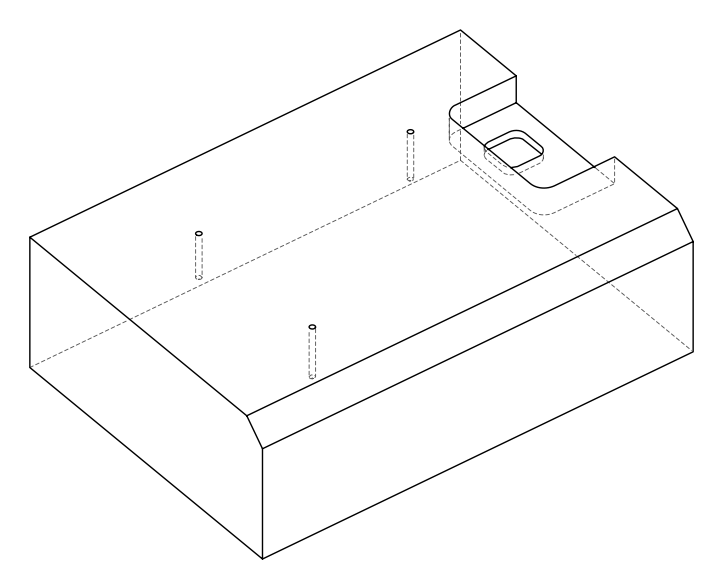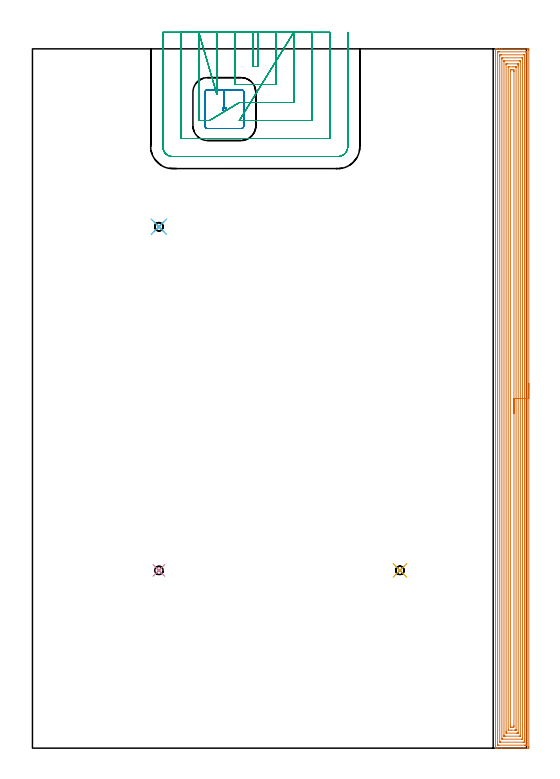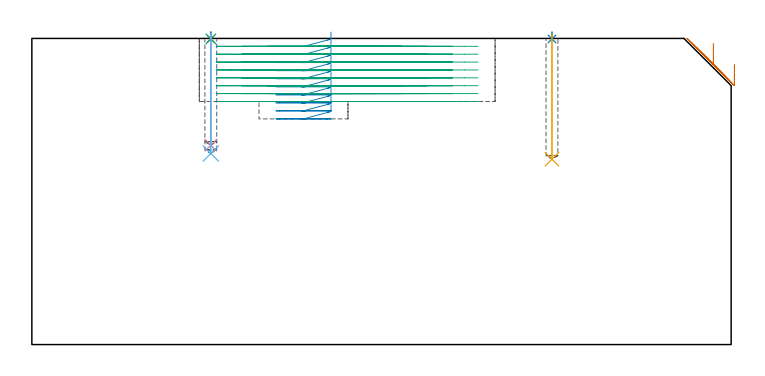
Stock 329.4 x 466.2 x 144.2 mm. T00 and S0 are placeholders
(PLAN: 9 operations, 3 tool changes, 61.5 min)
(1 SPOT_DRILL | STEP1POCKET | NXT0321_9005460120000 | 0.03 min | 1 mm3)
(2 SPOT_DRILL_1 | STEP1POCKET_1 | NXT0321_9005460120000 | 0.03 min | 0 mm3)
(3 SPOT_DRILL_2 | STEP1POCKET_2 | NXT0321_9005460120000 | 0.03 min | 0 mm3)
(4 DRILL_BLIND_HOLE_INTO_CENTER | STEP1POCKET | UGT0301_451 | 0.21 min | 1191 mm3)
(5 DRILL_BLIND_HOLE_INTO_CENTER_1 | STEP1POCKET_1 | UGT0301_451 | 0.24 min | 1353 mm3)
(6 DRILL_BLIND_HOLE_INTO_CENTER_2 | STEP1POCKET_2 | UGT0301_451 | 0.23 min | 1283 mm3)
(7 AREA_MILL | FG_CHAMFER_SURFACE | UGT0205_001 | 30.24 min | 114879 mm3)
(8 MILL_RECTANGULAR_POCKET | POCKET_RECTANGULAR_STRAIGHT | UGT0201_008 | Follow Part, ap 4, ae 75% | 3.97 min | 63439 mm3)
(9 MILL_SLOT | SLOT_PARTIAL_RECTANGULAR | UGT0201_008 | Follow Part, ap 4, ae 75% | 26.56 min | 277777 mm3)
(TOOL NXT0321_9005460120000 | NC Spot Drill, 142deg, 12mm, Carbide, Uncoated | D12 PA142 FL30 Z2)
(TOOL UGT0301_451 | Carbide Drill 5.6 mm | D5.6 PA118 FL57 Z2)
(TOOL UGT0205_001 | Chamfer Mill 20 x 3 x 45 deg. | D20 FL50 Z2)
(TOOL UGT0201_008 | End Mill 16 mm | D16 FL32 Z4)
(OP 1 SPOT_DRILL)
G17 G21 G94 G90
T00 M6
G54
G17 G0 G90 X84.3 Y118.5 S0 M3
G43 Z154.2 H0
G94 G81 G98 Z143.959 F250. R147.2
G80
M5
M2
(OP 2 SPOT_DRILL_1)
G17 G21 G94 G90
T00 M6
G54
G17 G0 G90 X245. Y118.5 S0 M3
G43 Z154.2 H0
G94 G81 G98 Z143.959 F250. R147.2
G80
M5
M2
(OP 3 SPOT_DRILL_2)
G17 G21 G94 G90
T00 M6
G54
G17 G0 G90 X84.3 Y347.6 S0 M3
G43 Z154.2 H0
G94 G81 G98 Z143.959 F250. R147.2
G80
M5
M2
(OP 4 DRILL_BLIND_HOLE_INTO_CENTER)
G17 G21 G94 G90
T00 M6
G54
G17 G0 G90 X84.3 Y118.5 S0 M3
G43 Z154.2 H0
G94 G81 G98 Z93.9 F250. R146.2
G80
M5
M2
(OP 5 DRILL_BLIND_HOLE_INTO_CENTER_1)
G17 G21 G94 G90
T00 M6
G54
G17 G0 G90 X245. Y118.5 S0 M3
G43 Z154.2 H0
G94 G81 G98 Z87.3 F250. R146.2
G80
M5
M2
(OP 6 DRILL_BLIND_HOLE_INTO_CENTER_2)
G17 G21 G94 G90
T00 M6
G54
G17 G0 G90 X84.3 Y347.6 S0 M3
G43 Z154.2 H0
G94 G81 G98 Z90. F250. R146.2
G80
M5
M2
(OP 7 AREA_MILL)
G17 G21 G94 G90
T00 M6
G54
G17 G0 G90 X330.9 Y243.1 S1061 M3
G43 Z154.2 H0
Z132.
G94 G1 Y243.062 Z131.128 F250.
Y242.948 Z130.264
Y242.759 Z129.412
Y242.497 Z128.58
Y242.163 Z127.774
Y241.76 Z127.
Y241.291 Z126.264
Y240.76 Z125.572
Y240.171 Z124.929
Y239.528 Z124.34
Y238.836 Z123.808
Y238.1 Z123.34
Y237.326 Z122.937
Y236.52 Z122.603
Y235.688 Z122.341
Y234.836 Z122.152
Y233.972 Z122.038
Y233.1 Z122.
Y1.028
X330.899 Y0.629 Z122.001
X330.895 Y0.139 Z122.003
X330.892 Y0.009 Z122.006
X330.41 Y0. Z122.487
X312.464 Z140.431
X310.074 Z142.821
X309.098 Z143.802
X308.719 Y0.008 Z144.173
X308.703 Y0.009 Z144.188
X308.7 Y0.182 Z144.2
Y466.018
X308.703 Y466.192 Z144.188
X308.719 Y466.2 Z144.171
X309.098 Z143.801
X309.355 Z143.545
X310.074 Z142.821
X311.318 Z141.579
X312.726 Z140.169
X329.789 Z123.109
X330.41 Y466.195 Z122.487
X330.892 Y466.191 Z122.006
X330.895 Y466.061 Z122.003
X330.899 Y465.571 Z122.001
X330.9 Y465.076 Z122.
Y233.1
X329.486 Z123.414
X329.485 Y2.097 Z123.415
X329.484 Y2.044 Z123.416
X329.482 Y2.019 Z123.418
X329.48 Y2.013 Z123.42
X329.466 Y2.01 Z123.434
X329.053 Y2.002 Z123.847
X328.642 Y2. Z124.258
X328.17 Z124.73
X310.958 Y2.001 Z141.942
X310.484 Y2.003 Z142.416
X310.237 Y2.01 Z142.663
X310.121 Y2.018 Z142.779
X310.115 Y2.376 Z142.785
Y2.417
Y464.103
X310.116 Y464.156 Z142.784
X310.118 Y464.181 Z142.782
X310.12 Y464.187 Z142.78
X310.134 Y464.19 Z142.766
X310.547 Y464.198 Z142.353
X310.958 Y464.2 Z141.942
X311.43 Z141.47
X328.642 Y464.199 Z124.258
X329.116 Y464.197 Z123.784
X329.363 Y464.19 Z123.537
X329.479 Y464.182 Z123.421
X329.485 Y463.824 Z123.415
Y463.783
X329.486 Y233.1 Z123.414
X328.072 Z124.828
X328.071 Y4.782 Z124.829
X328.069 Y4.205 Z124.831
X328.066 Y4.047 Z124.834
X328.065 Y4.016 Z124.835
X328.028 Y4.01 Z124.872
X327.958 Y4.003 Z124.942
X327.758 Y4.001 Z125.142
X327.076 Y4. Z125.824
X312.044 Y4.001 Z140.856
X311.842 Y4.005 Z141.058
X311.64 Y4.01 Z141.26
X311.535 Y4.024 Z141.365
X311.532 Y4.1 Z141.368
X311.53 Y4.205 Z141.37
X311.529 Y4.522 Z141.371
Y461.418
X311.531 Y461.995 Z141.369
X311.534 Y462.152 Z141.366
X311.535 Y462.184 Z141.365
X311.572 Y462.19 Z141.328
X311.642 Y462.197 Z141.258
X311.842 Y462.199 Z141.058
X312.524 Y462.2 Z140.376
X327.556 Y462.199 Z125.344
X327.758 Y462.195 Z125.142
X327.96 Y462.19 Z124.94
X328.065 Y462.176 Z124.835
X328.068 Y462.1 Z124.832
X328.069 Y461.995 Z124.831
X328.071 Y461.678 Z124.829
X328.072 Y233.1 Z124.828
X326.657 Z126.243
Y6.888
X326.651 Y6.219 Z126.249
X326.641 Y6.01 Z126.259
X326.428 Y6.004 Z126.472
X325.989 Y6. Z126.911
X313.611 Z139.289
X313.171 Y6.004 Z139.729
X312.96 Y6.01 Z139.94
X312.95 Y6.129 Z139.95
X312.943 Y6.668 Z139.957
Y459.312
X312.949 Y459.981 Z139.951
X312.959 Y460.19 Z139.941
X313.172 Y460.196 Z139.728
X313.611 Y460.2 Z139.289
X325.989 Z126.911
X326.429 Y460.196 Z126.471
X326.64 Y460.19 Z126.26
X326.65 Y460.071 Z126.25
X326.657 Y459.532 Z126.243
Y233.1
X325.243 Z127.657
Y8.397
X325.24 Y8.118 Z127.66
X325.237 Y8.039 Z127.663
X325.234 Y8.008 Z127.666
X325.229 Y8.006 Z127.671
X325.189 Y8.003 Z127.711
X325.105 Y8.001 Z127.795
X324.889 Y8. Z128.011
X315.163 Z137.737
X314.495 Y8.002 Z138.405
X314.4 Y8.004 Z138.5
X314.373 Y8.008 Z138.527
X314.364 Y8.011 Z138.536
X314.362 Y8.071 Z138.538
X314.359 Y8.257 Z138.541
X314.357 Y8.815 Z138.543
Y457.803
X314.36 Y458.082 Z138.54
X314.363 Y458.161 Z138.537
X314.366 Y458.192 Z138.534
X314.371 Y458.193 Z138.529
X314.411 Y458.197 Z138.489
X314.495 Y458.199 Z138.405
X314.711 Y458.2 Z138.189
X324.437 Z128.463
X325.105 Y458.198 Z127.795
X325.2 Y458.195 Z127.7
X325.227 Y458.192 Z127.673
X325.236 Y458.189 Z127.664
X325.238 Y458.128 Z127.662
X325.241 Y457.943 Z127.659
X325.243 Y457.664 Z127.657
Y457.524
Y233.1
X323.829 Z129.071
Y10.464
X323.828 Y10.215 Z129.072
X323.826 Y10.091 Z129.074
X323.823 Y10.03 Z129.077
X323.82 Y10.01 Z129.08
X323.791 Y10.005 Z129.109
X323.337 Y10.001 Z129.563
X322.911 Y10. Z129.989
X316.263 Y10.001 Z136.637
X315.834 Y10.004 Z137.066
X315.78 Y10.01 Z137.12
X315.777 Y10.061 Z137.123
X315.773 Y10.464 Z137.127
X315.771 Y10.962 Z137.129
Y11.358
Y455.736
X315.772 Y455.985 Z137.128
X315.774 Y456.109 Z137.126
X315.777 Y456.17 Z137.123
X315.78 Y456.19 Z137.12
X315.809 Y456.195 Z137.091
X316.263 Y456.198 Z136.637
X316.689 Y456.2 Z136.211
X323.337 Y456.199 Z129.563
X323.766 Y456.196 Z129.134
X323.82 Y456.19 Z129.08
X323.823 Y456.139 Z129.077
X323.827 Y455.736 Z129.073
X323.829 Y455.238 Z129.071
Y454.842
Y233.1
X322.415 Z130.485
X322.414 Y12.252 Z130.486
X322.411 Y12.039 Z130.489
X322.408 Y12.016 Z130.492
X322.406 Y12.01 Z130.494
X322.367 Y12.007 Z130.533
X322.234 Y12.002 Z130.666
X321.568 Y12. Z131.332
X319.165 Z133.735
X317.397 Z135.503
X317.271 Y12.002 Z135.629
X317.24 Y12.004 Z135.66
X317.212 Y12.01 Z135.688
X317.192 Y12.016 Z135.708
X317.185 Y12.252 Z135.715
X317.186 Y453.948 Z135.714
X317.189 Y454.161 Z135.711
X317.192 Y454.184 Z135.708
X317.195 Y454.19 Z135.705
X317.233 Y454.193 Z135.667
X317.366 Y454.198 Z135.534
X317.533 Y454.199 Z135.367
X317.782 Y454.2 Z135.118
X320.435 Z132.465
X322.203 Z130.697
X322.329 Y454.198 Z130.571
X322.36 Y454.196 Z130.54
X322.388 Y454.19 Z130.512
X322.408 Y454.184 Z130.492
X322.414 Y453.948 Z130.486
X322.415 Y233.1 Z130.485
X321. Z131.9
Y14.935
X320.999 Y14.616 Z131.901
X320.993 Y14.041 Z131.907
X320.722 Y14.003 Z132.178
X320.684 Y14.001 Z132.216
X319.84 Y14. Z133.06
X318.955 Y14.001 Z133.945
X318.916 Y14.004 Z133.984
X318.607 Y14.041 Z134.293
X318.602 Y14.358 Z134.298
X318.6 Y14.935 Z134.3
Y15.255
Y451.265
X318.601 Y451.584 Z134.299
X318.607 Y452.159 Z134.293
X318.878 Y452.197 Z134.022
X318.916 Y452.199 Z133.984
X319.76 Y452.2 Z133.14
X320.645 Y452.199 Z132.255
X320.684 Y452.196 Z132.216
X320.993 Y452.159 Z131.907
X320.998 Y451.842 Z131.902
X321. Y451.265 Z131.9
Y450.945
Y233.1
Y232.228 Z131.938
Y231.363 Z132.051
Y230.512 Z132.24
Y229.68 Z132.503
Y228.874 Z132.836
Y228.1 Z133.239
Y227.364 Z133.708
Y226.672 Z134.239
Y226.029 Z134.828
Y225.44 Z135.472
Y224.908 Z136.164
Y224.44 Z136.9
Y224.037 Z137.673
Y223.703 Z138.479
Y223.441 Z139.311
Y223.252 Z140.163
Y223.138 Z141.028
Y223.1 Z141.9
G0 Z154.2
M5
M2
(OP 8 MILL_RECTANGULAR_POCKET)
G17 G21 G94 G90
T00 M6
G54
G17 G0 G90 X140.9 Y425.84 S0 M3
G43 Z154.2 H0
Z147.2
G94 G1 Y437.334 Z144.12 F250.
X140.836 Y437.695 Z144.022
X140.7 Y438.035 Z143.924
X140.499 Y438.34 Z143.826
X140.24 Y438.599 Z143.728
X139.935 Y438.8 Z143.63
X139.595 Y438.936 Z143.532
X139.234 Y439. Z143.434
X127.95 Z140.41
Y427.
X127. F500.
Y425.1
X128.9
Y427.
X127.95
Y439.
X116.8
G3 X115. Y437.2 R1.8
G1 Y414.9
G3 X116.8 Y413.1 R1.8
G1 X139.1
G3 X140.9 Y414.9 R1.8
G1 Y437.2
G3 X139.1 Y439. R1.8
G1 X127.95
X126.95
G0 X140.9 Y425.84 Z143.41
G1 Y437.334 Z140.33 F250.
X140.836 Y437.695 Z140.232
X140.7 Y438.035 Z140.134
X140.499 Y438.34 Z140.036
X140.24 Y438.599 Z139.938
X139.935 Y438.8 Z139.84
X139.595 Y438.936 Z139.742
X139.234 Y439. Z139.644
X127.95 Z136.62
Y427.
X127. F500.
Y425.1
X128.9
Y427.
X127.95
Y439.
X116.8
G3 X115. Y437.2 R1.8
G1 Y414.9
G3 X116.8 Y413.1 R1.8
G1 X139.1
G3 X140.9 Y414.9 R1.8
G1 Y437.2
G3 X139.1 Y439. R1.8
G1 X127.95
X126.95
G0 X140.9 Y425.84 Z139.62
G1 Y437.334 Z136.54 F250.
X140.836 Y437.695 Z136.442
X140.7 Y438.035 Z136.344
X140.499 Y438.34 Z136.246
X140.24 Y438.599 Z136.148
X139.935 Y438.8 Z136.05
X139.595 Y438.936 Z135.952
X139.234 Y439. Z135.854
X127.95 Z132.83
Y427.
X127. F500.
Y425.1
X128.9
Y427.
X127.95
Y439.
X116.8
G3 X115. Y437.2 R1.8
G1 Y414.9
G3 X116.8 Y413.1 R1.8
G1 X139.1
G3 X140.9 Y414.9 R1.8
G1 Y437.2
G3 X139.1 Y439. R1.8
G1 X127.95
X126.95
G0 X140.9 Y425.84 Z135.83
G1 Y437.334 Z132.75 F250.
X140.836 Y437.695 Z132.652
X140.7 Y438.035 Z132.554
X140.499 Y438.34 Z132.456
X140.24 Y438.599 Z132.358
X139.935 Y438.8 Z132.26
X139.595 Y438.936 Z132.162
X139.234 Y439. Z132.064
X127.95 Z129.04
Y427.
X127. F500.
Y425.1
X128.9
Y427.
X127.95
Y439.
X116.8
G3 X115. Y437.2 R1.8
G1 Y414.9
G3 X116.8 Y413.1 R1.8
G1 X139.1
G3 X140.9 Y414.9 R1.8
G1 Y437.2
G3 X139.1 Y439. R1.8
G1 X127.95
X126.95
G0 X140.9 Y425.84 Z132.04
G1 Y437.334 Z128.96 F250.
X140.836 Y437.695 Z128.862
X140.7 Y438.035 Z128.764
X140.499 Y438.34 Z128.666
X140.24 Y438.599 Z128.568
X139.935 Y438.8 Z128.47
X139.595 Y438.936 Z128.372
X139.234 Y439. Z128.274
X127.95 Z125.25
Y427.
X127. F500.
Y425.1
X128.9
Y427.
X127.95
Y439.
X116.8
G3 X115. Y437.2 R1.8
G1 Y414.9
G3 X116.8 Y413.1 R1.8
G1 X139.1
G3 X140.9 Y414.9 R1.8
G1 Y437.2
G3 X139.1 Y439. R1.8
G1 X127.95
X126.95
G0 X140.9 Y425.84 Z128.25
G1 Y437.334 Z125.17 F250.
X140.836 Y437.695 Z125.072
X140.7 Y438.035 Z124.974
X140.499 Y438.34 Z124.876
X140.24 Y438.599 Z124.778
X139.935 Y438.8 Z124.68
X139.595 Y438.936 Z124.582
X139.234 Y439. Z124.484
X127.95 Z121.46
Y427.
X127. F500.
Y425.1
X128.9
Y427.
X127.95
Y439.
X116.8
G3 X115. Y437.2 R1.8
G1 Y414.9
G3 X116.8 Y413.1 R1.8
G1 X139.1
G3 X140.9 Y414.9 R1.8
G1 Y437.2
G3 X139.1 Y439. R1.8
G1 X127.95
X126.95
G0 X140.9 Y425.84 Z124.46
G1 Y437.334 Z121.38 F250.
X140.836 Y437.695 Z121.282
X140.7 Y438.035 Z121.184
X140.499 Y438.34 Z121.086
X140.24 Y438.599 Z120.988
X139.935 Y438.8 Z120.89
X139.595 Y438.936 Z120.792
X139.234 Y439. Z120.694
X127.95 Z117.67
Y427.
X127. F500.
Y425.1
X128.9
Y427.
X127.95
Y439.
X116.8
G3 X115. Y437.2 R1.8
G1 Y414.9
G3 X116.8 Y413.1 R1.8
G1 X139.1
G3 X140.9 Y414.9 R1.8
G1 Y437.2
G3 X139.1 Y439. R1.8
G1 X127.95
X126.95
G0 X140.9 Y425.84 Z120.67
G1 Y437.334 Z117.59 F250.
X140.836 Y437.695 Z117.492
X140.7 Y438.035 Z117.394
X140.499 Y438.34 Z117.296
X140.24 Y438.599 Z117.198
X139.935 Y438.8 Z117.1
X139.595 Y438.936 Z117.002
X139.234 Y439. Z116.904
X127.95 Z113.88
Y427.
X127. F500.
Y425.1
X128.9
Y427.
X127.95
Y439.
X116.8
G3 X115. Y437.2 R1.8
G1 Y414.9
G3 X116.8 Y413.1 R1.8
G1 X139.1
G3 X140.9 Y414.9 R1.8
G1 Y437.2
G3 X139.1 Y439. R1.8
G1 X127.95
X126.95
G0 X140.9 Y425.84 Z116.88
G1 Y437.334 Z113.8 F250.
X140.836 Y437.695 Z113.702
X140.7 Y438.035 Z113.604
X140.499 Y438.34 Z113.506
X140.24 Y438.599 Z113.408
X139.935 Y438.8 Z113.31
X139.595 Y438.936 Z113.212
X139.234 Y439. Z113.114
X127.95 Z110.09
Y427.
X127. F500.
Y425.1
X128.9
Y427.
X127.95
Y439.
X116.8
G3 X115. Y437.2 R1.8
G1 Y414.9
G3 X116.8 Y413.1 R1.8
G1 X139.1
G3 X140.9 Y414.9 R1.8
G1 Y437.2
G3 X139.1 Y439. R1.8
G1 X127.95
X126.95
G0 X140.9 Y425.84 Z113.09
G1 Y437.334 Z110.01 F250.
X140.836 Y437.695 Z109.912
X140.7 Y438.035 Z109.814
X140.499 Y438.34 Z109.716
X140.24 Y438.599 Z109.618
X139.935 Y438.8 Z109.52
X139.595 Y438.936 Z109.422
X139.234 Y439. Z109.324
X127.95 Z106.3
Y427.
X127. F500.
Y425.1
X128.9
Y427.
X127.95
Y439.
X116.8
G3 X115. Y437.2 R1.8
G1 Y414.9
G3 X116.8 Y413.1 R1.8
G1 X139.1
G3 X140.9 Y414.9 R1.8
G1 Y437.2
G3 X139.1 Y439. R1.8
G1 X127.95
X126.95
G0 Z154.2
M5
M2
(OP 9 MILL_SLOT)
G17 G21 G94 G90
T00 M6
G54
G17 G0 G90 X146.9 Y477.2 S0 M3
G43 Z154.2 H0
Z140.487
G94 G1 Y474.2 F250.
Y454.4 F500.
X150.2
Y474.2
Y477.2 F250.
X134.9
Y474.2
Y442.4 F500.
X162.2
Y474.2
Y477.2 F250.
X122.9
Y474.2
Y439. F500.
Y436. F250.
X110.9 Y477.2 F500.
Y474.2 F250.
Y418.4 F500.
X115.
X118. F250.
X137.9 Y430.4 F500.
X140.9 F250.
X174.2 F500.
Y474.2
Y477.2 F250.
X137.9 Y418.4 F500.
X140.9 F250.
X186.2 F500.
Y474.2
Y477.2 F250.
X98.9
Y474.2
Y406.4 F500.
X198.2
Y474.2
Y477.2 F250.
X86.9
Y474.2
Y400.9 F500.
G3 X93.4 Y394.4 R6.5
G1 X203.7
G3 X210.2 Y400.9 R6.5
G1 Y474.2
Y477.2 F250.
G0 X146.9 Z136.775
G1 Y474.2
Y454.4 F500.
X150.2
Y474.2
Y477.2 F250.
X134.9
Y474.2
Y442.4 F500.
X162.2
Y474.2
Y477.2 F250.
X122.9
Y474.2
Y439. F500.
Y436. F250.
X110.9 Y477.2 F500.
Y474.2 F250.
Y418.4 F500.
X115.
X118. F250.
X137.9 Y430.4 F500.
X140.9 F250.
X174.2 F500.
Y474.2
Y477.2 F250.
X137.9 Y418.4 F500.
X140.9 F250.
X186.2 F500.
Y474.2
Y477.2 F250.
X98.9
Y474.2
Y406.4 F500.
X198.2
Y474.2
Y477.2 F250.
X86.9
Y474.2
Y400.9 F500.
G3 X93.4 Y394.4 R6.5
G1 X203.7
G3 X210.2 Y400.9 R6.5
G1 Y474.2
Y477.2 F250.
G0 X146.9 Z133.062
G1 Y474.2
Y454.4 F500.
X150.2
Y474.2
Y477.2 F250.
X134.9
Y474.2
Y442.4 F500.
X162.2
Y474.2
Y477.2 F250.
X122.9
Y474.2
Y439. F500.
Y436. F250.
X110.9 Y477.2 F500.
Y474.2 F250.
Y418.4 F500.
X115.
X118. F250.
X137.9 Y430.4 F500.
X140.9 F250.
X174.2 F500.
Y474.2
Y477.2 F250.
X137.9 Y418.4 F500.
X140.9 F250.
X186.2 F500.
Y474.2
Y477.2 F250.
X98.9
Y474.2
Y406.4 F500.
X198.2
Y474.2
Y477.2 F250.
X86.9
Y474.2
Y400.9 F500.
G3 X93.4 Y394.4 R6.5
G1 X203.7
G3 X210.2 Y400.9 R6.5
G1 Y474.2
Y477.2 F250.
G0 X146.9 Z129.35
G1 Y474.2
Y454.4 F500.
X150.2
Y474.2
Y477.2 F250.
X134.9
Y474.2
Y442.4 F500.
X162.2
Y474.2
Y477.2 F250.
X122.9
Y474.2
Y439. F500.
Y436. F250.
X110.9 Y477.2 F500.
Y474.2 F250.
Y418.4 F500.
X115.
X118. F250.
X137.9 Y430.4 F500.
X140.9 F250.
X174.2 F500.
Y474.2
Y477.2 F250.
X137.9 Y418.4 F500.
X140.9 F250.
X186.2 F500.
Y474.2
Y477.2 F250.
X98.9
Y474.2
Y406.4 F500.
X198.2
Y474.2
Y477.2 F250.
X86.9
Y474.2
Y400.9 F500.
G3 X93.4 Y394.4 R6.5
G1 X203.7
G3 X210.2 Y400.9 R6.5
G1 Y474.2
Y477.2 F250.
G0 X146.9 Z125.637
G1 Y474.2
Y454.4 F500.
X150.2
Y474.2
Y477.2 F250.
X134.9
Y474.2
Y442.4 F500.
X162.2
Y474.2
Y477.2 F250.
X122.9
Y474.2
Y439. F500.
Y436. F250.
X110.9 Y477.2 F500.
Y474.2 F250.
Y418.4 F500.
X115.
X118. F250.
X137.9 Y430.4 F500.
X140.9 F250.
X174.2 F500.
Y474.2
Y477.2 F250.
X137.9 Y418.4 F500.
X140.9 F250.
X186.2 F500.
Y474.2
Y477.2 F250.
X98.9
Y474.2
Y406.4 F500.
X198.2
Y474.2
Y477.2 F250.
X86.9
Y474.2
Y400.9 F500.
G3 X93.4 Y394.4 R6.5
G1 X203.7
G3 X210.2 Y400.9 R6.5
G1 Y474.2
Y477.2 F250.
G0 X146.9 Z121.925
G1 Y474.2
Y454.4 F500.
X150.2
Y474.2
Y477.2 F250.
X134.9
Y474.2
Y442.4 F500.
X162.2
Y474.2
Y477.2 F250.
X122.9
Y474.2
Y439. F500.
Y436. F250.
X110.9 Y477.2 F500.
Y474.2 F250.
Y418.4 F500.
X115.
X118. F250.
X137.9 Y430.4 F500.
X140.9 F250.
X174.2 F500.
Y474.2
Y477.2 F250.
X137.9 Y418.4 F500.
X140.9 F250.
X186.2 F500.
Y474.2
Y477.2 F250.
X98.9
Y474.2
Y406.4 F500.
X198.2
Y474.2
Y477.2 F250.
X86.9
Y474.2
Y400.9 F500.
G3 X93.4 Y394.4 R6.5
G1 X203.7
G3 X210.2 Y400.9 R6.5
G1 Y474.2
Y477.2 F250.
G0 X146.9 Z118.212
G1 Y474.2
Y454.4 F500.
X150.2
Y474.2
Y477.2 F250.
X134.9
Y474.2
Y442.4 F500.
X162.2
Y474.2
Y477.2 F250.
X122.9
Y474.2
Y439. F500.
Y436. F250.
X110.9 Y477.2 F500.
Y474.2 F250.
Y418.4 F500.
X115.
X118. F250.
X137.9 Y430.4 F500.
X140.9 F250.
X174.2 F500.
Y474.2
Y477.2 F250.
X137.9 Y418.4 F500.
X140.9 F250.
X186.2 F500.
Y474.2
Y477.2 F250.
X98.9
Y474.2
Y406.4 F500.
X198.2
Y474.2
Y477.2 F250.
X86.9
Y474.2
Y400.9 F500.
G3 X93.4 Y394.4 R6.5
G1 X203.7
G3 X210.2 Y400.9 R6.5
G1 Y474.2
Y477.2 F250.
G0 X146.9 Z114.5
G1 Y474.2
Y454.4 F500.
X150.2
Y474.2
Y477.2 F250.
X134.9
Y474.2
Y442.4 F500.
X162.2
Y474.2
Y477.2 F250.
X122.9
Y474.2
Y439. F500.
Y436. F250.
X110.9 Y477.2 F500.
Y474.2 F250.
Y418.4 F500.
X115.
X118. F250.
X137.9 Y430.4 F500.
X140.9 F250.
X174.2 F500.
Y474.2
Y477.2 F250.
X137.9 Y418.4 F500.
X140.9 F250.
X186.2 F500.
Y474.2
Y477.2 F250.
X98.9
Y474.2
Y406.4 F500.
X198.2
Y474.2
Y477.2 F250.
X86.9
Y474.2
Y400.9 F500.
G3 X93.4 Y394.4 R6.5
G1 X203.7
G3 X210.2 Y400.9 R6.5
G1 Y474.2
Y477.2 F250.
G0 Z154.2
M5
M2
